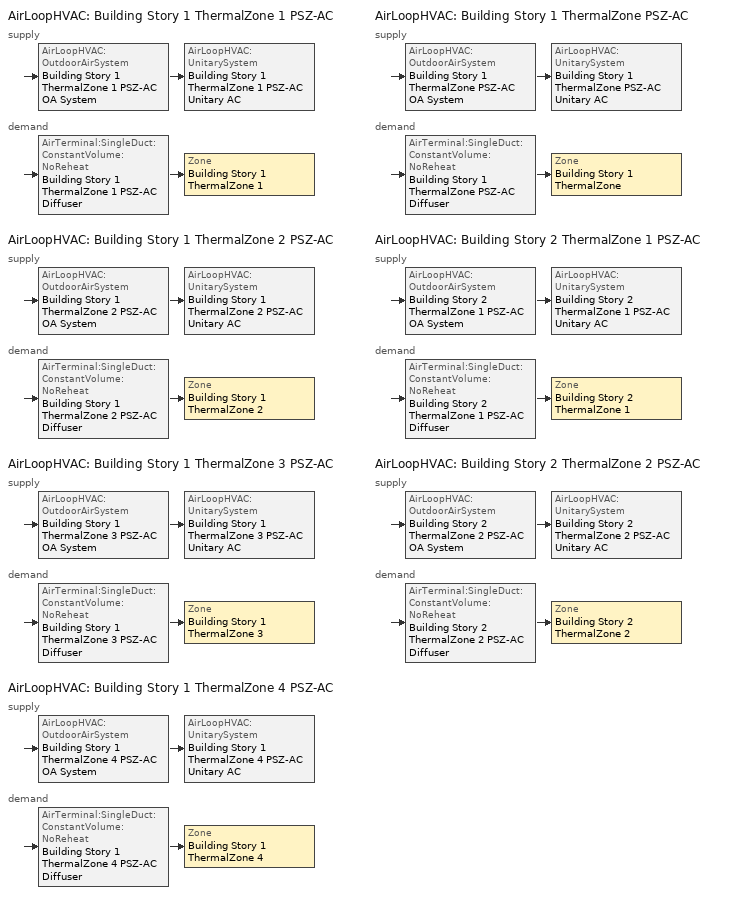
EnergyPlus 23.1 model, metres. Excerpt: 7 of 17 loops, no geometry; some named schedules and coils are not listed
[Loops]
AirLoopHVAC 'Building Story 1 ThermalZone 1 PSZ-AC'
 supply: AirLoopHVAC:OutdoorAirSystem 'Building Story 1 ThermalZone 1 PSZ-AC OA System' > AirLoopHVAC:UnitarySystem 'Building Story 1 ThermalZone 1 PSZ-AC Unitary AC'
 demand: AirTerminal:SingleDuct:ConstantVolume:NoReheat 'Building Story 1 ThermalZone 1 PSZ-AC Diffuser' > Zone 'Building Story 1 ThermalZone 1'
AirLoopHVAC 'Building Story 1 ThermalZone 2 PSZ-AC'
 supply: AirLoopHVAC:OutdoorAirSystem 'Building Story 1 ThermalZone 2 PSZ-AC OA System' > AirLoopHVAC:UnitarySystem 'Building Story 1 ThermalZone 2 PSZ-AC Unitary AC'
 demand: AirTerminal:SingleDuct:ConstantVolume:NoReheat 'Building Story 1 ThermalZone 2 PSZ-AC Diffuser' > Zone 'Building Story 1 ThermalZone 2'
AirLoopHVAC 'Building Story 1 ThermalZone 3 PSZ-AC'
 supply: AirLoopHVAC:OutdoorAirSystem 'Building Story 1 ThermalZone 3 PSZ-AC OA System' > AirLoopHVAC:UnitarySystem 'Building Story 1 ThermalZone 3 PSZ-AC Unitary AC'
 demand: AirTerminal:SingleDuct:ConstantVolume:NoReheat 'Building Story 1 ThermalZone 3 PSZ-AC Diffuser' > Zone 'Building Story 1 ThermalZone 3'
AirLoopHVAC 'Building Story 1 ThermalZone 4 PSZ-AC'
 supply: AirLoopHVAC:OutdoorAirSystem 'Building Story 1 ThermalZone 4 PSZ-AC OA System' > AirLoopHVAC:UnitarySystem 'Building Story 1 ThermalZone 4 PSZ-AC Unitary AC'
 demand: AirTerminal:SingleDuct:ConstantVolume:NoReheat 'Building Story 1 ThermalZone 4 PSZ-AC Diffuser' > Zone 'Building Story 1 ThermalZone 4'
AirLoopHVAC 'Building Story 1 ThermalZone PSZ-AC'
 supply: AirLoopHVAC:OutdoorAirSystem 'Building Story 1 ThermalZone PSZ-AC OA System' > AirLoopHVAC:UnitarySystem 'Building Story 1 ThermalZone PSZ-AC Unitary AC'
 demand: AirTerminal:SingleDuct:ConstantVolume:NoReheat 'Building Story 1 ThermalZone PSZ-AC Diffuser' > Zone 'Building Story 1 ThermalZone'
AirLoopHVAC 'Building Story 2 ThermalZone 1 PSZ-AC'
 supply: AirLoopHVAC:OutdoorAirSystem 'Building Story 2 ThermalZone 1 PSZ-AC OA System' > AirLoopHVAC:UnitarySystem 'Building Story 2 ThermalZone 1 PSZ-AC Unitary AC'
 demand: AirTerminal:SingleDuct:ConstantVolume:NoReheat 'Building Story 2 ThermalZone 1 PSZ-AC Diffuser' > Zone 'Building Story 2 ThermalZone 1'
AirLoopHVAC 'Building Story 2 ThermalZone 2 PSZ-AC'
 supply: AirLoopHVAC:OutdoorAirSystem 'Building Story 2 ThermalZone 2 PSZ-AC OA System' > AirLoopHVAC:UnitarySystem 'Building Story 2 ThermalZone 2 PSZ-AC Unitary AC'
 demand: AirTerminal:SingleDuct:ConstantVolume:NoReheat 'Building Story 2 ThermalZone 2 PSZ-AC Diffuser' > Zone 'Building Story 2 ThermalZone 2'
[ZoneControl:Thermostat] Temperature Difference Between Cutout And Setpoint {deltaC}=0
Name | Zone or ZoneList | Control Type Schedule | Control 1
Building Story 1 ThermalZone Thermostat | Building Story 1 ThermalZone | Building Story 1 ThermalZone Thermostat Schedule | Story Ground Blended Space Type Thermostat
Building Story 1 ThermalZone 1 Thermostat | Building Story 1 ThermalZone 1 | Building Story 1 ThermalZone 1 Thermostat Schedule | Story Ground Blended Space Type Thermostat 1
Building Story 1 ThermalZone 2 Thermostat | Building Story 1 ThermalZone 2 | Building Story 1 ThermalZone 2 Thermostat Schedule | Story Ground Blended Space Type Thermostat 2
Building Story 1 ThermalZone 3 Thermostat | Building Story 1 ThermalZone 3 | Building Story 1 ThermalZone 3 Thermostat Schedule | Story Ground Blended Space Type Thermostat 3
Building Story 1 ThermalZone 4 Thermostat | Building Story 1 ThermalZone 4 | Building Story 1 ThermalZone 4 Thermostat Schedule | Story Ground Blended Space Type Thermostat 4
Building Story 2 ThermalZone 1 Thermostat | Building Story 2 ThermalZone 1 | Building Story 2 ThermalZone 1 Thermostat Schedule | Story Mid Blended Space Type Thermostat 1
Building Story 2 ThermalZone 2 Thermostat | Building Story 2 ThermalZone 2 | Building Story 2 ThermalZone 2 Thermostat Schedule | Story Mid Blended Space Type Thermostat 2
[ThermostatSetpoint:DualSetpoint] Heating Setpoint Temperature Schedule=OfficeSmall HTGSETP_SCH_NO_OPTIMUM; Cooling Setpoint Temperature Schedule=OfficeSmall CLGSETP_SCH_NO_OPTIMUM
Story Ground Blended Space Type Thermostat; Story Ground Blended Space Type Thermostat 1; Story Ground Blended Space Type Thermostat 2; Story Ground Blended Space Type Thermostat 3; Story Ground Blended Space Type Thermostat 4; Story Mid Blended Space Type Thermostat 1; Story Mid Blended Space Type Thermostat 2
[AirTerminal:SingleDuct:ConstantVolume:NoReheat] Availability Schedule=Always On Discrete; Maximum Air Flow Rate {m3/s}=AutoSize
Building Story 1 ThermalZone PSZ-AC Diffuser; Building Story 1 ThermalZone 1 PSZ-AC Diffuser; Building Story 1 ThermalZone 2 PSZ-AC Diffuser; Building Story 1 ThermalZone 3 PSZ-AC Diffuser; Building Story 1 ThermalZone 4 PSZ-AC Diffuser; Building Story 2 ThermalZone 1 PSZ-AC Diffuser; Building Story 2 ThermalZone 2 PSZ-AC Diffuser
[Zone equipment]
Building Story 1 ThermalZone: Building Story 1 ThermalZone PSZ-AC Diffuser
Building Story 1 ThermalZone 1: Building Story 1 ThermalZone 1 PSZ-AC Diffuser
Building Story 1 ThermalZone 2: Building Story 1 ThermalZone 2 PSZ-AC Diffuser
Building Story 1 ThermalZone 3: Building Story 1 ThermalZone 3 PSZ-AC Diffuser
Building Story 1 ThermalZone 4: Building Story 1 ThermalZone 4 PSZ-AC Diffuser
Building Story 2 ThermalZone 1: Building Story 2 ThermalZone 1 PSZ-AC Diffuser
Building Story 2 ThermalZone 2: Building Story 2 ThermalZone 2 PSZ-AC Diffuser
[Sizing:Zone] Zone Cooling Design Supply Air Temperature Input Method=SupplyAirTemperature; Zone Cooling Design Supply Air Temperature {C}=12.7778; Zone Cooling Design Supply Air Temperature Difference {deltaC}=11.11; Zone Heating Design Supply Air Temperature Input Method=SupplyAirTemperature; Zone Heating Design Supply Air Temperature {C}=50; Zone Heating Design Supply Air Temperature Difference {deltaC}=11.11; Zone Cooling Design Supply Air Humidity Ratio {kgWater/kgDryAir}=0.0085; Zone Heating Design Supply Air Humidity Ratio {kgWater/kgDryAir}=0.008; Cooling Design Air Flow Method=DesignDay; Cooling Design Air Flow Rate {m3/s}=0; Cooling Minimum Air Flow per Zone Floor Area {m3/s-m2}=0.000762; Cooling Minimum Air Flow {m3/s}=0; Cooling Minimum Air Flow Fraction=0; Heating Design Air Flow Method=DesignDay; Heating Design Air Flow Rate {m3/s}=0; Heating Maximum Air Flow per Zone Floor Area {m3/s-m2}=0.002032; Heating Maximum Air Flow {m3/s}=0.141576; Heating Maximum Air Flow Fraction=0.3; Account for Dedicated Outdoor Air System=No; Zone Load Sizing Method=Sensible Load Only No Latent Load; Zone Latent Cooling Design Supply Air Humidity Ratio Input Method=HumidityRatioDifference; Zone Cooling Design Supply Air Humidity Ratio Difference {kgWater/kgDryAir}=0.005; Zone Latent Heating Design Supply Air Humidity Ratio Input Method=HumidityRatioDifference; Zone Humidification Design Supply Air Humidity Ratio Difference {kgWater/kgDryAir}=0.005
Name | Design Specification Outdoor Air Object
Building Story 1 ThermalZone | Building Story 1 ThermalZone DSOA Space List
Building Story 1 ThermalZone 1 | Building Story 1 ThermalZone 1 DSOA Space List
Building Story 1 ThermalZone 2 | Building Story 1 ThermalZone 2 DSOA Space List
Building Story 1 ThermalZone 3 | Building Story 1 ThermalZone 3 DSOA Space List
Building Story 1 ThermalZone 4 | Building Story 1 ThermalZone 4 DSOA Space List
Building Story 2 ThermalZone 1 | Building Story 2 ThermalZone 1 DSOA Space List
Building Story 2 ThermalZone 2 | Building Story 2 ThermalZone 2 DSOA Space List
[Controller:MechanicalVentilation] Demand Controlled Ventilation=No; System Outdoor Air Method=ZoneSum
Name | Availability Schedule | Zone or ZoneList 1 | Design Specification Outdoor Air Object Name 1
Controller Mechanical Ventilation 1 | Building Story 1 ThermalZone PSZ-AC Occ Sch | Building Story 1 ThermalZone | Blended OA
Controller Mechanical Ventilation 4 | Building Story 1 ThermalZone 1 PSZ-AC Occ Sch | Building Story 1 ThermalZone 1 | Blended OA
Controller Mechanical Ventilation 5 | Building Story 1 ThermalZone 2 PSZ-AC Occ Sch | Building Story 1 ThermalZone 2 | Blended OA
Controller Mechanical Ventilation 2 | Building Story 1 ThermalZone 3 PSZ-AC Occ Sch | Building Story 1 ThermalZone 3 | Blended OA
Controller Mechanical Ventilation 3 | Building Story 1 ThermalZone 4 PSZ-AC Occ Sch | Building Story 1 ThermalZone 4 | Blended OA
Controller Mechanical Ventilation 10 | Building Story 2 ThermalZone 1 PSZ-AC Occ Sch | Building Story 2 ThermalZone 1 | Blended OA 1
Controller Mechanical Ventilation 6 | Building Story 2 ThermalZone 2 PSZ-AC Occ Sch | Building Story 2 ThermalZone 2 | Blended OA 1
[DesignSpecification:OutdoorAir] Outdoor Air Method=Sum; Outdoor Air Flow per Person {m3/s-person}=0; Outdoor Air Flow per Zone Floor Area {m3/s-m2}=0.0004318; Outdoor Air Flow per Zone {m3/s}=0; Outdoor Air Flow Air Changes per Hour {1/hr}=0
Blended OA; Blended OA 1
[DesignSpecification:OutdoorAir:SpaceList]
Name | Space 1 | Space 1 Design Specification Outdoor Air Object
Building Story 1 ThermalZone DSOA Space List | Building Story 1 Space | Blended OA
Building Story 1 ThermalZone 1 DSOA Space List | Building Story 1 Space 1 | Blended OA
Building Story 1 ThermalZone 2 DSOA Space List | Building Story 1 Space 2 | Blended OA
Building Story 1 ThermalZone 3 DSOA Space List | Building Story 1 Space 3 | Blended OA
Building Story 1 ThermalZone 4 DSOA Space List | Building Story 1 Space 4 | Blended OA
Building Story 2 ThermalZone 1 DSOA Space List | Building Story 2 Space 1 | Blended OA 1
Building Story 2 ThermalZone 2 DSOA Space List | Building Story 2 Space 2 | Blended OA 1
[AirLoopHVAC] Design Supply Air Flow Rate {m3/s}=AutoSize; Design Return Air Flow Fraction of Supply Air Flow=1
Building Story 1 ThermalZone 1 PSZ-AC; Building Story 1 ThermalZone 2 PSZ-AC; Building Story 1 ThermalZone 3 PSZ-AC; Building Story 1 ThermalZone 4 PSZ-AC; Building Story 1 ThermalZone PSZ-AC; Building Story 2 ThermalZone 1 PSZ-AC; Building Story 2 ThermalZone 2 PSZ-AC
[Sizing:System] Type of Load to Size On=Sensible; Design Outdoor Air Flow Rate {m3/s}=Autosize; Central Heating Maximum System Air Flow Ratio=1; Preheat Design Temperature {C}=7.22222; Preheat Design Humidity Ratio {kgWater/kgDryAir}=0.008; Precool Design Temperature {C}=12.7778; Precool Design Humidity Ratio {kgWater/kgDryAir}=0.008; Central Cooling Design Supply Air Temperature {C}=12.7778; Central Heating Design Supply Air Temperature {C}=50; Type of Zone Sum to Use=Coincident; 100% Outdoor Air in Cooling=No; 100% Outdoor Air in Heating=No; Central Cooling Design Supply Air Humidity Ratio {kgWater/kgDryAir}=0.0085; Central Heating Design Supply Air Humidity Ratio {kgWater/kgDryAir}=0.008; Cooling Supply Air Flow Rate Method=DesignDay; Cooling Supply Air Flow Rate {m3/s}=0; Cooling Supply Air Flow Rate Per Floor Area {m3/s-m2}=0.00996765; Cooling Fraction of Autosized Cooling Supply Air Flow Rate=1; Cooling Supply Air Flow Rate Per Unit Cooling Capacity {m3/s-W}=3.94755e-05; Heating Supply Air Flow Rate Method=DesignDay; Heating Supply Air Flow Rate {m3/s}=0; Heating Supply Air Flow Rate Per Floor Area {m3/s-m2}=0.00996765; Heating Fraction of Autosized Heating Supply Air Flow Rate=1; Heating Fraction of Autosized Cooling Supply Air Flow Rate=1; Heating Supply Air Flow Rate Per Unit Heating Capacity {m3/s-W}=3.15882e-05; System Outdoor Air Method=ZoneSum; Zone Maximum Outdoor Air Fraction=1; Cooling Design Capacity Method=CoolingDesignCapacity; Cooling Design Capacity {W}=Autosize; Cooling Design Capacity Per Floor Area {W/m2}=234.7; Fraction of Autosized Cooling Design Capacity=1; Heating Design Capacity Method=HeatingDesignCapacity; Heating Design Capacity {W}=Autosize; Heating Design Capacity Per Floor Area {W/m2}=157; Fraction of Autosized Heating Design Capacity=1; Central Cooling Capacity Control Method=OnOff; Occupant Diversity=Autosize
Building Story 1 ThermalZone 1 PSZ-AC; Building Story 1 ThermalZone 2 PSZ-AC; Building Story 1 ThermalZone 3 PSZ-AC; Building Story 1 ThermalZone 4 PSZ-AC; Building Story 1 ThermalZone PSZ-AC; Building Story 2 ThermalZone 1 PSZ-AC; Building Story 2 ThermalZone 2 PSZ-AC
[AvailabilityManager:NightCycle] Applicability Schedule=Always On Discrete; Control Type=CycleOnAny; Thermostat Tolerance {deltaC}=1.9999; Cycling Run Time Control Type=Thermostat; Cycling Run Time {s}=1800
Name | Fan Schedule
Availability Manager Night Cycle 4 | Building Story 1 ThermalZone 1 PSZ-AC Occ Sch
Availability Manager Night Cycle 5 | Building Story 1 ThermalZone 2 PSZ-AC Occ Sch
Availability Manager Night Cycle 2 | Building Story 1 ThermalZone 3 PSZ-AC Occ Sch
Availability Manager Night Cycle 3 | Building Story 1 ThermalZone 4 PSZ-AC Occ Sch
Availability Manager Night Cycle 1 | Building Story 1 ThermalZone PSZ-AC Occ Sch
Availability Manager Night Cycle 10 | Building Story 2 ThermalZone 1 PSZ-AC Occ Sch
Availability Manager Night Cycle 6 | Building Story 2 ThermalZone 2 PSZ-AC Occ Sch
Availability Manager Night Cycle 7 | Building Story 2 ThermalZone 3 PSZ-AC Occ Sch
Availability Manager Night Cycle 8 | Building Story 2 ThermalZone 4 PSZ-AC Occ Sch
Availability Manager Night Cycle 9 | Building Story 2 ThermalZone PSZ-AC Occ Sch
Availability Manager Night Cycle 15 | Building Story 3 ThermalZone 1 PSZ-AC Occ Sch
Availability Manager Night Cycle 11 | Building Story 3 ThermalZone 2 PSZ-AC Occ Sch
Availability Manager Night Cycle 12 | Building Story 3 ThermalZone 3 PSZ-AC Occ Sch
Availability Manager Night Cycle 13 | Building Story 3 ThermalZone 4 PSZ-AC Occ Sch
Availability Manager Night Cycle 14 | Building Story 3 ThermalZone PSZ-AC Occ Sch
[Controller:OutdoorAir] Minimum Outdoor Air Flow Rate {m3/s}=Autosize; Maximum Outdoor Air Flow Rate {m3/s}=Autosize; Economizer Control Type=NoEconomizer; Economizer Control Action Type=ModulateFlow; Economizer Maximum Limit Dry-Bulb Temperature {C}=28; Economizer Maximum Limit Enthalpy {J/kg}=64000; Lockout Type=LockoutWithHeating; Minimum Limit Type=FixedMinimum; High Humidity Control=No; Control High Indoor Humidity Based on Outdoor Humidity Ratio=Yes; Heat Recovery Bypass Control Type=BypassWhenWithinEconomizerLimits
Name | Minimum Outdoor Air Schedule | Maximum Fraction of Outdoor Air Schedule | Mechanical Ventilation Controller
Building Story 1 ThermalZone 1 PSZ-AC OA System Controller | Building Story 1 ThermalZone 1 PSZ-AC Occ Sch | BuildingStory1ThermalZone1PSZACmaxOASch | Controller Mechanical Ventilation 4
Building Story 1 ThermalZone 2 PSZ-AC OA System Controller | Building Story 1 ThermalZone 2 PSZ-AC Occ Sch | BuildingStory1ThermalZone2PSZACmaxOASch | Controller Mechanical Ventilation 5
Building Story 1 ThermalZone 3 PSZ-AC OA System Controller | Building Story 1 ThermalZone 3 PSZ-AC Occ Sch | BuildingStory1ThermalZone3PSZACmaxOASch | Controller Mechanical Ventilation 2
Building Story 1 ThermalZone 4 PSZ-AC OA System Controller | Building Story 1 ThermalZone 4 PSZ-AC Occ Sch | BuildingStory1ThermalZone4PSZACmaxOASch | Controller Mechanical Ventilation 3
Building Story 1 ThermalZone PSZ-AC OA System Controller | Building Story 1 ThermalZone PSZ-AC Occ Sch | BuildingStory1ThermalZonePSZACmaxOASch | Controller Mechanical Ventilation 1
Building Story 2 ThermalZone 1 PSZ-AC OA System Controller | Building Story 2 ThermalZone 1 PSZ-AC Occ Sch | BuildingStory2ThermalZone1PSZACmaxOASch | Controller Mechanical Ventilation 10
Building Story 2 ThermalZone 2 PSZ-AC OA System Controller | Building Story 2 ThermalZone 2 PSZ-AC Occ Sch | BuildingStory2ThermalZone2PSZACmaxOASch | Controller Mechanical Ventilation 6
[AvailabilityManager:Scheduled] Schedule=Always On Discrete
Building Story 1 ThermalZone 1 PSZ-AC OA System Availability Manager; Building Story 1 ThermalZone 2 PSZ-AC OA System Availability Manager; Building Story 1 ThermalZone 3 PSZ-AC OA System Availability Manager; Building Story 1 ThermalZone 4 PSZ-AC OA System Availability Manager; Building Story 1 ThermalZone PSZ-AC OA System Availability Manager
[SetpointManager:MixedAir] Control Variable=Temperature
Name | Setpoint Node or NodeList
Building Story 1 ThermalZone 1 PSZ-AC Mixed Air Node OS Default SPM | Building Story 1 ThermalZone 1 PSZ-AC Mixed Air Node
Building Story 1 ThermalZone 2 PSZ-AC Mixed Air Node OS Default SPM | Building Story 1 ThermalZone 2 PSZ-AC Mixed Air Node
Building Story 1 ThermalZone 3 PSZ-AC Mixed Air Node OS Default SPM | Building Story 1 ThermalZone 3 PSZ-AC Mixed Air Node
Building Story 1 ThermalZone 4 PSZ-AC Mixed Air Node OS Default SPM | Building Story 1 ThermalZone 4 PSZ-AC Mixed Air Node
Building Story 1 ThermalZone PSZ-AC Mixed Air Node OS Default SPM | Building Story 1 ThermalZone PSZ-AC Mixed Air Node
Building Story 2 ThermalZone 1 PSZ-AC Mixed Air Node OS Default SPM | Building Story 2 ThermalZone 1 PSZ-AC Mixed Air Node
Building Story 2 ThermalZone 2 PSZ-AC Mixed Air Node OS Default SPM | Building Story 2 ThermalZone 2 PSZ-AC Mixed Air Node
[AirLoopHVAC:UnitarySystem] Control Type=Load; Dehumidification Control Type=None; Availability Schedule=Always On Discrete; Fan Placement=DrawThrough; DX Heating Coil Sizing Ratio=1; Use DOAS DX Cooling Coil=No; Minimum Supply Air Temperature {C}=2; Latent Load Control=SensibleOnlyLoadControl; Cooling Supply Air Flow Rate {m3/s}=Autosize; Heating Supply Air Flow Rate {m3/s}=Autosize; No Load Supply Air Flow Rate {m3/s}=Autosize; Maximum Supply Air Temperature {C}=80; Maximum Outdoor Dry-Bulb Temperature for Supplemental Heater Operation {C}=21; Maximum Cycling Rate {cycles/hr}=2.5; Heat Pump Time Constant {s}=60; Fraction of On-Cycle Power Use=0.01; Heat Pump Fan Delay Time {s}=60; Ancillary On-Cycle Electric Power {W}=0; Ancillary Off-Cycle Electric Power {W}=0
Name | Controlling Zone or Thermostat Location | Supply Fan | Supply Air Fan Operating Mode Schedule | Heating Coil | Cooling Coil | Supplemental Heating Coil
Building Story 1 ThermalZone 1 PSZ-AC Unitary AC | Building Story 1 ThermalZone 1 | Building Story 1 ThermalZone 1 PSZ-AC Fan | Building Story 1 ThermalZone 1 PSZ-AC Occ Sch | Building Story 1 ThermalZone 1 PSZ-AC Water Htg Coil | Building Story 1 ThermalZone 1 PSZ-AC 1spd DX AC Clg Coil 26kBtu/hr 14.0SEER | Building Story 1 ThermalZone 1 PSZ-AC Electric Backup Htg Coil
Building Story 1 ThermalZone 2 PSZ-AC Unitary AC | Building Story 1 ThermalZone 2 | Building Story 1 ThermalZone 2 PSZ-AC Fan | Building Story 1 ThermalZone 2 PSZ-AC Occ Sch | Building Story 1 ThermalZone 2 PSZ-AC Water Htg Coil | Building Story 1 ThermalZone 2 PSZ-AC 1spd DX AC Clg Coil 19kBtu/hr 14.0SEER | Building Story 1 ThermalZone 2 PSZ-AC Electric Backup Htg Coil
Building Story 1 ThermalZone 3 PSZ-AC Unitary AC | Building Story 1 ThermalZone 3 | Building Story 1 ThermalZone 3 PSZ-AC Fan | Building Story 1 ThermalZone 3 PSZ-AC Occ Sch | Building Story 1 ThermalZone 3 PSZ-AC Water Htg Coil | Building Story 1 ThermalZone 3 PSZ-AC 1spd DX AC Clg Coil 17kBtu/hr 14.0SEER | Building Story 1 ThermalZone 3 PSZ-AC Electric Backup Htg Coil
Building Story 1 ThermalZone 4 PSZ-AC Unitary AC | Building Story 1 ThermalZone 4 | Building Story 1 ThermalZone 4 PSZ-AC Fan | Building Story 1 ThermalZone 4 PSZ-AC Occ Sch | Building Story 1 ThermalZone 4 PSZ-AC Water Htg Coil | Building Story 1 ThermalZone 4 PSZ-AC 1spd DX AC Clg Coil 16kBtu/hr 14.0SEER | Building Story 1 ThermalZone 4 PSZ-AC Electric Backup Htg Coil
Building Story 1 ThermalZone PSZ-AC Unitary AC | Building Story 1 ThermalZone | Building Story 1 ThermalZone PSZ-AC Fan | Building Story 1 ThermalZone PSZ-AC Occ Sch | Building Story 1 ThermalZone PSZ-AC Water Htg Coil | Building Story 1 ThermalZone PSZ-AC 1spd DX AC Clg Coil 18kBtu/hr 14.0SEER | Building Story 1 ThermalZone PSZ-AC Electric Backup Htg Coil
Building Story 2 ThermalZone 1 PSZ-AC Unitary AC | Building Story 2 ThermalZone 1 | Building Story 2 ThermalZone 1 PSZ-AC Fan | Building Story 2 ThermalZone 1 PSZ-AC Occ Sch | Building Story 2 ThermalZone 1 PSZ-AC Water Htg Coil | Building Story 2 ThermalZone 1 PSZ-AC 1spd DX AC Clg Coil 33kBtu/hr 14.0SEER | Building Story 2 ThermalZone 1 PSZ-AC Electric Backup Htg Coil
Building Story 2 ThermalZone 2 PSZ-AC Unitary AC | Building Story 2 ThermalZone 2 | Building Story 2 ThermalZone 2 PSZ-AC Fan | Building Story 2 ThermalZone 2 PSZ-AC Occ Sch | Building Story 2 ThermalZone 2 PSZ-AC Water Htg Coil | Building Story 2 ThermalZone 2 PSZ-AC 1spd DX AC Clg Coil 20kBtu/hr 14.0SEER | Building Story 2 ThermalZone 2 PSZ-AC Electric Backup Htg Coil
[Fan:OnOff] Availability Schedule=Always On Discrete; Fan Total Efficiency=0.55575; Pressure Rise {Pa}=622.722; Maximum Flow Rate {m3/s}=Autosize; Motor Efficiency=0.855; Motor In Airstream Fraction=1
Name | Fan Power Ratio Function of Speed Ratio Curve | Fan Efficiency Ratio Function of Speed Ratio Curve
Building Story 1 ThermalZone 1 PSZ-AC Fan | Fan On Off Power Curve 3 | Fan On Off Efficiency Curve 3
Building Story 1 ThermalZone 2 PSZ-AC Fan | Fan On Off Power Curve 4 | Fan On Off Efficiency Curve 4
Building Story 1 ThermalZone 3 PSZ-AC Fan | Fan On Off Power Curve 1 | Fan On Off Efficiency Curve 1
Building Story 1 ThermalZone 4 PSZ-AC Fan | Fan On Off Power Curve 2 | Fan On Off Efficiency Curve 2
Building Story 1 ThermalZone PSZ-AC Fan | Fan On Off Power Curve | Fan On Off Efficiency Curve
Building Story 2 ThermalZone 1 PSZ-AC Fan | Fan On Off Power Curve 9 | Fan On Off Efficiency Curve 9
Building Story 2 ThermalZone 2 PSZ-AC Fan | Fan On Off Power Curve 5 | Fan On Off Efficiency Curve 5
[Coil:Cooling:DX:SingleSpeed] Availability Schedule=Always On Discrete; Gross Rated Total Cooling Capacity {W}=Autosize; Gross Rated Sensible Heat Ratio=Autosize; Gross Rated Cooling COP {W/W}=4.11713; Rated Air Flow Rate {m3/s}=Autosize; 2017 Rated Evaporator Fan Power Per Volume Flow Rate {W/(m3/s)}=773.3; 2023 Rated Evaporator Fan Power Per Volume Flow Rate {W/(m3/s)}=934.4; Total Cooling Capacity Function of Temperature Curve=PSZ-AC_Unitary_PackagecoolCapFT; Total Cooling Capacity Function of Flow Fraction Curve=PSZ-AC_Unitary_PackagecoolFFF; Energy Input Ratio Function of Temperature Curve=PSZ-AC DX Unitary Package EIRFT; Energy Input Ratio Function of Flow Fraction Curve=PSZ-AC_Unitary_PackagecoolEIRFFF; Part Load Fraction Correlation Curve=PSZ-AC_Unitary_PackagecoolPLR; Minimum Outdoor Dry-Bulb Temperature for Compressor Operation {C}=-25; Nominal Time for Condensate Removal to Begin {s}=0; Ratio of Initial Moisture Evaporation Rate and Steady State Latent Capacity=0; Maximum Cycling Rate {cycles/hr}=0; Latent Capacity Time Constant {s}=0; Condenser Type=AirCooled; Evaporative Condenser Effectiveness=0.9; Evaporative Condenser Air Flow Rate {m3/s}=Autosize; Evaporative Condenser Pump Rated Power Consumption {W}=Autosize; Crankcase Heater Capacity {W}=0; Maximum Outdoor Dry-Bulb Temperature for Crankcase Heater Operation {C}=10; Basin Heater Capacity {W/K}=0; Basin Heater Setpoint Temperature {C}=2
Building Story 1 ThermalZone 1 PSZ-AC 1spd DX AC Clg Coil 26kBtu/hr 14.0SEER; Building Story 1 ThermalZone 2 PSZ-AC 1spd DX AC Clg Coil 19kBtu/hr 14.0SEER; Building Story 1 ThermalZone 3 PSZ-AC 1spd DX AC Clg Coil 17kBtu/hr 14.0SEER; Building Story 1 ThermalZone 4 PSZ-AC 1spd DX AC Clg Coil 16kBtu/hr 14.0SEER; Building Story 1 ThermalZone PSZ-AC 1spd DX AC Clg Coil 18kBtu/hr 14.0SEER; Building Story 2 ThermalZone 1 PSZ-AC 1spd DX AC Clg Coil 33kBtu/hr 14.0SEER; Building Story 2 ThermalZone 2 PSZ-AC 1spd DX AC Clg Coil 20kBtu/hr 14.0SEER
[Coil:Heating:Electric] Availability Schedule=Always On Discrete; Efficiency=1; Nominal Capacity {W}=Autosize
Building Story 1 ThermalZone 1 PSZ-AC Electric Backup Htg Coil; Building Story 1 ThermalZone 2 PSZ-AC Electric Backup Htg Coil; Building Story 1 ThermalZone 3 PSZ-AC Electric Backup Htg Coil; Building Story 1 ThermalZone 4 PSZ-AC Electric Backup Htg Coil; Building Story 1 ThermalZone PSZ-AC Electric Backup Htg Coil; Building Story 2 ThermalZone 1 PSZ-AC Electric Backup Htg Coil; Building Story 2 ThermalZone 2 PSZ-AC Electric Backup Htg Coil
[SetpointManager:SingleZone:Reheat] Control Variable=Temperature; Minimum Supply Air Temperature {C}=12.7778; Maximum Supply Air Temperature {C}=50
Name | Control Zone | Setpoint Node or NodeList
Building Story 1 ThermalZone 1 Setpoint Manager SZ Reheat | Building Story 1 ThermalZone 1 | Building Story 1 ThermalZone 1 PSZ-AC Supply Outlet Node
Building Story 1 ThermalZone 2 Setpoint Manager SZ Reheat | Building Story 1 ThermalZone 2 | Building Story 1 ThermalZone 2 PSZ-AC Supply Outlet Node
Building Story 1 ThermalZone 3 Setpoint Manager SZ Reheat | Building Story 1 ThermalZone 3 | Building Story 1 ThermalZone 3 PSZ-AC Supply Outlet Node
Building Story 1 ThermalZone 4 Setpoint Manager SZ Reheat | Building Story 1 ThermalZone 4 | Building Story 1 ThermalZone 4 PSZ-AC Supply Outlet Node
Building Story 1 ThermalZone Setpoint Manager SZ Reheat | Building Story 1 ThermalZone | Building Story 1 ThermalZone PSZ-AC Supply Outlet Node
Building Story 2 ThermalZone 1 Setpoint Manager SZ Reheat | Building Story 2 ThermalZone 1 | Building Story 2 ThermalZone 1 PSZ-AC Supply Outlet Node
Building Story 2 ThermalZone 2 Setpoint Manager SZ Reheat | Building Story 2 ThermalZone 2 | Building Story 2 ThermalZone 2 PSZ-AC Supply Outlet Node
[Schedule:Compact]
Building Story 1 ThermalZone Thermostat Schedule; Building Story 1 ThermalZone 1 Thermostat Schedule; Building Story 1 ThermalZone 2 Thermostat Schedule; Building Story 1 ThermalZone 3 Thermostat Schedule; Building Story 1 ThermalZone 4 Thermostat Schedule; Building Story 2 ThermalZone 1 Thermostat Schedule; Building Story 2 ThermalZone 2 Thermostat Schedule: Through: 12/31, For: AllDays, Until: 24:00, 4
[Schedule:Day:Interval]
OfficeSmall HTGSETP_SCH_NO_OPTIMUM Default; OfficeSmall HTGSETP_SCH_NO_OPTIMUM Summer Design Day: No, 24:00, 15.56
OfficeSmall HTGSETP_SCH_NO_OPTIMUM Wkdy Day: No, 06:00, 15.56, 19:00, 21.11, 24:00, 15.56
OfficeSmall HTGSETP_SCH_NO_OPTIMUM Winter Design Day: No, 24:00, 21.11
OfficeSmall CLGSETP_SCH_NO_OPTIMUM Default; OfficeSmall CLGSETP_SCH_NO_OPTIMUM Winter Design Day: No, 24:00, 29.44
OfficeSmall CLGSETP_SCH_NO_OPTIMUM Wkdy Day: No, 06:00, 29.44, 18:00, 23.89, 24:00, 29.44
OfficeSmall CLGSETP_SCH_NO_OPTIMUM Summer Design Day: No, 24:00, 23.89
Building Story 1 ThermalZone PSZ-AC Occ Sch Sunday; Building Story 1 ThermalZone 1 PSZ-AC Occ Sch Sunday; Building Story 1 ThermalZone 2 PSZ-AC Occ Sch Sunday; Building Story 1 ThermalZone 3 PSZ-AC Occ Sch Sunday; Building Story 1 ThermalZone 4 PSZ-AC Occ Sch Sunday; Building Story 2 ThermalZone 1 PSZ-AC Occ Sch Sunday; Building Story 2 ThermalZone 2 PSZ-AC Occ Sch Sunday: No, 24:00, 0
Building Story 1 ThermalZone PSZ-AC Occ Sch Default; Building Story 1 ThermalZone 1 PSZ-AC Occ Sch Default; Building Story 1 ThermalZone 2 PSZ-AC Occ Sch Default; Building Story 1 ThermalZone 3 PSZ-AC Occ Sch Default; Building Story 1 ThermalZone 4 PSZ-AC Occ Sch Default; Building Story 2 ThermalZone 1 PSZ-AC Occ Sch Default; Building Story 2 ThermalZone 2 PSZ-AC Occ Sch Default: No, 07:00, 0, 18:00, 1, 24:00, 0
Building Story 1 ThermalZone PSZ-AC Occ Sch Summer Design Day; Building Story 1 ThermalZone PSZ-AC Occ Sch Winter Design Day; Building Story 1 ThermalZone 1 PSZ-AC Occ Sch Summer Design Day; Building Story 1 ThermalZone 1 PSZ-AC Occ Sch Winter Design Day; Building Story 1 ThermalZone 2 PSZ-AC Occ Sch Summer Design Day; Building Story 1 ThermalZone 2 PSZ-AC Occ Sch Winter Design Day; Building Story 1 ThermalZone 3 PSZ-AC Occ Sch Summer Design Day; Building Story 1 ThermalZone 3 PSZ-AC Occ Sch Winter Design Day; Building Story 1 ThermalZone 4 PSZ-AC Occ Sch Summer Design Day; Building Story 1 ThermalZone 4 PSZ-AC Occ Sch Winter Design Day; Building Story 2 ThermalZone 1 PSZ-AC Occ Sch Summer Design Day; Building Story 2 ThermalZone 1 PSZ-AC Occ Sch Winter Design Day; Building Story 2 ThermalZone 2 PSZ-AC Occ Sch Summer Design Day; Building Story 2 ThermalZone 2 PSZ-AC Occ Sch Winter Design Day: No, 24:00, 1
BuildingStory1ThermalZone1PSZACmaxOASchDefault; BuildingStory1ThermalZone2PSZACmaxOASchDefault; BuildingStory1ThermalZone3PSZACmaxOASchDefault; BuildingStory1ThermalZone4PSZACmaxOASchDefault; BuildingStory1ThermalZonePSZACmaxOASchDefault; BuildingStory2ThermalZone1PSZACmaxOASchDefault; BuildingStory2ThermalZone2PSZACmaxOASchDefault: No, 24:00, 0.7
[Schedule:Week:Daily]
OfficeSmall HTGSETP_SCH_NO_OPTIMUM Week Rule - Jan1-Jan1: OfficeSmall HTGSETP_SCH_NO_OPTIMUM Default, OfficeSmall HTGSETP_SCH_NO_OPTIMUM Default, OfficeSmall HTGSETP_SCH_NO_OPTIMUM Default, OfficeSmall HTGSETP_SCH_NO_OPTIMUM Default, OfficeSmall HTGSETP_SCH_NO_OPTIMUM Default, OfficeSmall HTGSETP_SCH_NO_OPTIMUM Default, OfficeSmall HTGSETP_SCH_NO_OPTIMUM Default, OfficeSmall HTGSETP_SCH_NO_OPTIMUM Default, OfficeSmall HTGSETP_SCH_NO_OPTIMUM Summer Design Day, OfficeSmall HTGSETP_SCH_NO_OPTIMUM Winter Design Day, OfficeSmall HTGSETP_SCH_NO_OPTIMUM Default, OfficeSmall HTGSETP_SCH_NO_OPTIMUM Default
OfficeSmall HTGSETP_SCH_NO_OPTIMUM Week Rule - Jan2-Dec31: OfficeSmall HTGSETP_SCH_NO_OPTIMUM Default, OfficeSmall HTGSETP_SCH_NO_OPTIMUM Wkdy Day, OfficeSmall HTGSETP_SCH_NO_OPTIMUM Wkdy Day, OfficeSmall HTGSETP_SCH_NO_OPTIMUM Wkdy Day, OfficeSmall HTGSETP_SCH_NO_OPTIMUM Wkdy Day, OfficeSmall HTGSETP_SCH_NO_OPTIMUM Wkdy Day, OfficeSmall HTGSETP_SCH_NO_OPTIMUM Default, OfficeSmall HTGSETP_SCH_NO_OPTIMUM Default, OfficeSmall HTGSETP_SCH_NO_OPTIMUM Summer Design Day, OfficeSmall HTGSETP_SCH_NO_OPTIMUM Winter Design Day, OfficeSmall HTGSETP_SCH_NO_OPTIMUM Default, OfficeSmall HTGSETP_SCH_NO_OPTIMUM Default
OfficeSmall CLGSETP_SCH_NO_OPTIMUM Week Rule - Jan1-Jan1: OfficeSmall CLGSETP_SCH_NO_OPTIMUM Default, OfficeSmall CLGSETP_SCH_NO_OPTIMUM Default, OfficeSmall CLGSETP_SCH_NO_OPTIMUM Default, OfficeSmall CLGSETP_SCH_NO_OPTIMUM Default, OfficeSmall CLGSETP_SCH_NO_OPTIMUM Default, OfficeSmall CLGSETP_SCH_NO_OPTIMUM Default, OfficeSmall CLGSETP_SCH_NO_OPTIMUM Default, OfficeSmall CLGSETP_SCH_NO_OPTIMUM Default, OfficeSmall CLGSETP_SCH_NO_OPTIMUM Summer Design Day, OfficeSmall CLGSETP_SCH_NO_OPTIMUM Winter Design Day, OfficeSmall CLGSETP_SCH_NO_OPTIMUM Default, OfficeSmall CLGSETP_SCH_NO_OPTIMUM Default
OfficeSmall CLGSETP_SCH_NO_OPTIMUM Week Rule - Jan2-Dec31: OfficeSmall CLGSETP_SCH_NO_OPTIMUM Default, OfficeSmall CLGSETP_SCH_NO_OPTIMUM Wkdy Day, OfficeSmall CLGSETP_SCH_NO_OPTIMUM Wkdy Day, OfficeSmall CLGSETP_SCH_NO_OPTIMUM Wkdy Day, OfficeSmall CLGSETP_SCH_NO_OPTIMUM Wkdy Day, OfficeSmall CLGSETP_SCH_NO_OPTIMUM Wkdy Day, OfficeSmall CLGSETP_SCH_NO_OPTIMUM Default, OfficeSmall CLGSETP_SCH_NO_OPTIMUM Default, OfficeSmall CLGSETP_SCH_NO_OPTIMUM Summer Design Day, OfficeSmall CLGSETP_SCH_NO_OPTIMUM Winter Design Day, OfficeSmall CLGSETP_SCH_NO_OPTIMUM Default, OfficeSmall CLGSETP_SCH_NO_OPTIMUM Default
Building Story 1 ThermalZone PSZ-AC Occ Sch Week Rule - Jan1-Jan1: Building Story 1 ThermalZone PSZ-AC Occ Sch Sunday, Building Story 1 ThermalZone PSZ-AC Occ Sch Sunday, Building Story 1 ThermalZone PSZ-AC Occ Sch Sunday, Building Story 1 ThermalZone PSZ-AC Occ Sch Sunday, Building Story 1 ThermalZone PSZ-AC Occ Sch Sunday, Building Story 1 ThermalZone PSZ-AC Occ Sch Sunday, Building Story 1 ThermalZone PSZ-AC Occ Sch Sunday, Building Story 1 ThermalZone PSZ-AC Occ Sch Default, Building Story 1 ThermalZone PSZ-AC Occ Sch Summer Design Day, Building Story 1 ThermalZone PSZ-AC Occ Sch Winter Design Day, Building Story 1 ThermalZone PSZ-AC Occ Sch Default, Building Story 1 ThermalZone PSZ-AC Occ Sch Default
Building Story 1 ThermalZone PSZ-AC Occ Sch Week Rule - Jan2-Dec31: Building Story 1 ThermalZone PSZ-AC Occ Sch Sunday, Building Story 1 ThermalZone PSZ-AC Occ Sch Default, Building Story 1 ThermalZone PSZ-AC Occ Sch Default, Building Story 1 ThermalZone PSZ-AC Occ Sch Default, Building Story 1 ThermalZone PSZ-AC Occ Sch Default, Building Story 1 ThermalZone PSZ-AC Occ Sch Default, Building Story 1 ThermalZone PSZ-AC Occ Sch Sunday, Building Story 1 ThermalZone PSZ-AC Occ Sch Default, Building Story 1 ThermalZone PSZ-AC Occ Sch Summer Design Day, Building Story 1 ThermalZone PSZ-AC Occ Sch Winter Design Day, Building Story 1 ThermalZone PSZ-AC Occ Sch Default, Building Story 1 ThermalZone PSZ-AC Occ Sch Default
Building Story 1 ThermalZone 1 PSZ-AC Occ Sch Week Rule - Jan1-Jan1: Building Story 1 ThermalZone 1 PSZ-AC Occ Sch Sunday, Building Story 1 ThermalZone 1 PSZ-AC Occ Sch Sunday, Building Story 1 ThermalZone 1 PSZ-AC Occ Sch Sunday, Building Story 1 ThermalZone 1 PSZ-AC Occ Sch Sunday, Building Story 1 ThermalZone 1 PSZ-AC Occ Sch Sunday, Building Story 1 ThermalZone 1 PSZ-AC Occ Sch Sunday, Building Story 1 ThermalZone 1 PSZ-AC Occ Sch Sunday, Building Story 1 ThermalZone 1 PSZ-AC Occ Sch Default, Building Story 1 ThermalZone 1 PSZ-AC Occ Sch Summer Design Day, Building Story 1 ThermalZone 1 PSZ-AC Occ Sch Winter Design Day, Building Story 1 ThermalZone 1 PSZ-AC Occ Sch Default, Building Story 1 ThermalZone 1 PSZ-AC Occ Sch Default
Building Story 1 ThermalZone 1 PSZ-AC Occ Sch Week Rule - Jan2-Dec31: Building Story 1 ThermalZone 1 PSZ-AC Occ Sch Sunday, Building Story 1 ThermalZone 1 PSZ-AC Occ Sch Default, Building Story 1 ThermalZone 1 PSZ-AC Occ Sch Default, Building Story 1 ThermalZone 1 PSZ-AC Occ Sch Default, Building Story 1 ThermalZone 1 PSZ-AC Occ Sch Default, Building Story 1 ThermalZone 1 PSZ-AC Occ Sch Default, Building Story 1 ThermalZone 1 PSZ-AC Occ Sch Sunday, Building Story 1 ThermalZone 1 PSZ-AC Occ Sch Default, Building Story 1 ThermalZone 1 PSZ-AC Occ Sch Summer Design Day, Building Story 1 ThermalZone 1 PSZ-AC Occ Sch Winter Design Day, Building Story 1 ThermalZone 1 PSZ-AC Occ Sch Default, Building Story 1 ThermalZone 1 PSZ-AC Occ Sch Default
Building Story 1 ThermalZone 2 PSZ-AC Occ Sch Week Rule - Jan1-Jan1: Building Story 1 ThermalZone 2 PSZ-AC Occ Sch Sunday, Building Story 1 ThermalZone 2 PSZ-AC Occ Sch Sunday, Building Story 1 ThermalZone 2 PSZ-AC Occ Sch Sunday, Building Story 1 ThermalZone 2 PSZ-AC Occ Sch Sunday, Building Story 1 ThermalZone 2 PSZ-AC Occ Sch Sunday, Building Story 1 ThermalZone 2 PSZ-AC Occ Sch Sunday, Building Story 1 ThermalZone 2 PSZ-AC Occ Sch Sunday, Building Story 1 ThermalZone 2 PSZ-AC Occ Sch Default, Building Story 1 ThermalZone 2 PSZ-AC Occ Sch Summer Design Day, Building Story 1 ThermalZone 2 PSZ-AC Occ Sch Winter Design Day, Building Story 1 ThermalZone 2 PSZ-AC Occ Sch Default, Building Story 1 ThermalZone 2 PSZ-AC Occ Sch Default
Building Story 1 ThermalZone 2 PSZ-AC Occ Sch Week Rule - Jan2-Dec31: Building Story 1 ThermalZone 2 PSZ-AC Occ Sch Sunday, Building Story 1 ThermalZone 2 PSZ-AC Occ Sch Default, Building Story 1 ThermalZone 2 PSZ-AC Occ Sch Default, Building Story 1 ThermalZone 2 PSZ-AC Occ Sch Default, Building Story 1 ThermalZone 2 PSZ-AC Occ Sch Default, Building Story 1 ThermalZone 2 PSZ-AC Occ Sch Default, Building Story 1 ThermalZone 2 PSZ-AC Occ Sch Sunday, Building Story 1 ThermalZone 2 PSZ-AC Occ Sch Default, Building Story 1 ThermalZone 2 PSZ-AC Occ Sch Summer Design Day, Building Story 1 ThermalZone 2 PSZ-AC Occ Sch Winter Design Day, Building Story 1 ThermalZone 2 PSZ-AC Occ Sch Default, Building Story 1 ThermalZone 2 PSZ-AC Occ Sch Default
Building Story 1 ThermalZone 3 PSZ-AC Occ Sch Week Rule - Jan1-Jan1: Building Story 1 ThermalZone 3 PSZ-AC Occ Sch Sunday, Building Story 1 ThermalZone 3 PSZ-AC Occ Sch Sunday, Building Story 1 ThermalZone 3 PSZ-AC Occ Sch Sunday, Building Story 1 ThermalZone 3 PSZ-AC Occ Sch Sunday, Building Story 1 ThermalZone 3 PSZ-AC Occ Sch Sunday, Building Story 1 ThermalZone 3 PSZ-AC Occ Sch Sunday, Building Story 1 ThermalZone 3 PSZ-AC Occ Sch Sunday, Building Story 1 ThermalZone 3 PSZ-AC Occ Sch Default, Building Story 1 ThermalZone 3 PSZ-AC Occ Sch Summer Design Day, Building Story 1 ThermalZone 3 PSZ-AC Occ Sch Winter Design Day, Building Story 1 ThermalZone 3 PSZ-AC Occ Sch Default, Building Story 1 ThermalZone 3 PSZ-AC Occ Sch Default
Building Story 1 ThermalZone 3 PSZ-AC Occ Sch Week Rule - Jan2-Dec31: Building Story 1 ThermalZone 3 PSZ-AC Occ Sch Sunday, Building Story 1 ThermalZone 3 PSZ-AC Occ Sch Default, Building Story 1 ThermalZone 3 PSZ-AC Occ Sch Default, Building Story 1 ThermalZone 3 PSZ-AC Occ Sch Default, Building Story 1 ThermalZone 3 PSZ-AC Occ Sch Default, Building Story 1 ThermalZone 3 PSZ-AC Occ Sch Default, Building Story 1 ThermalZone 3 PSZ-AC Occ Sch Sunday, Building Story 1 ThermalZone 3 PSZ-AC Occ Sch Default, Building Story 1 ThermalZone 3 PSZ-AC Occ Sch Summer Design Day, Building Story 1 ThermalZone 3 PSZ-AC Occ Sch Winter Design Day, Building Story 1 ThermalZone 3 PSZ-AC Occ Sch Default, Building Story 1 ThermalZone 3 PSZ-AC Occ Sch Default
Building Story 1 ThermalZone 4 PSZ-AC Occ Sch Week Rule - Jan1-Jan1: Building Story 1 ThermalZone 4 PSZ-AC Occ Sch Sunday, Building Story 1 ThermalZone 4 PSZ-AC Occ Sch Sunday, Building Story 1 ThermalZone 4 PSZ-AC Occ Sch Sunday, Building Story 1 ThermalZone 4 PSZ-AC Occ Sch Sunday, Building Story 1 ThermalZone 4 PSZ-AC Occ Sch Sunday, Building Story 1 ThermalZone 4 PSZ-AC Occ Sch Sunday, Building Story 1 ThermalZone 4 PSZ-AC Occ Sch Sunday, Building Story 1 ThermalZone 4 PSZ-AC Occ Sch Default, Building Story 1 ThermalZone 4 PSZ-AC Occ Sch Summer Design Day, Building Story 1 ThermalZone 4 PSZ-AC Occ Sch Winter Design Day, Building Story 1 ThermalZone 4 PSZ-AC Occ Sch Default, Building Story 1 ThermalZone 4 PSZ-AC Occ Sch Default
Building Story 1 ThermalZone 4 PSZ-AC Occ Sch Week Rule - Jan2-Dec31: Building Story 1 ThermalZone 4 PSZ-AC Occ Sch Sunday, Building Story 1 ThermalZone 4 PSZ-AC Occ Sch Default, Building Story 1 ThermalZone 4 PSZ-AC Occ Sch Default, Building Story 1 ThermalZone 4 PSZ-AC Occ Sch Default, Building Story 1 ThermalZone 4 PSZ-AC Occ Sch Default, Building Story 1 ThermalZone 4 PSZ-AC Occ Sch Default, Building Story 1 ThermalZone 4 PSZ-AC Occ Sch Sunday, Building Story 1 ThermalZone 4 PSZ-AC Occ Sch Default, Building Story 1 ThermalZone 4 PSZ-AC Occ Sch Summer Design Day, Building Story 1 ThermalZone 4 PSZ-AC Occ Sch Winter Design Day, Building Story 1 ThermalZone 4 PSZ-AC Occ Sch Default, Building Story 1 ThermalZone 4 PSZ-AC Occ Sch Default
Building Story 2 ThermalZone 1 PSZ-AC Occ Sch Week Rule - Jan1-Jan1: Building Story 2 ThermalZone 1 PSZ-AC Occ Sch Sunday, Building Story 2 ThermalZone 1 PSZ-AC Occ Sch Sunday, Building Story 2 ThermalZone 1 PSZ-AC Occ Sch Sunday, Building Story 2 ThermalZone 1 PSZ-AC Occ Sch Sunday, Building Story 2 ThermalZone 1 PSZ-AC Occ Sch Sunday, Building Story 2 ThermalZone 1 PSZ-AC Occ Sch Sunday, Building Story 2 ThermalZone 1 PSZ-AC Occ Sch Sunday, Building Story 2 ThermalZone 1 PSZ-AC Occ Sch Default, Building Story 2 ThermalZone 1 PSZ-AC Occ Sch Summer Design Day, Building Story 2 ThermalZone 1 PSZ-AC Occ Sch Winter Design Day, Building Story 2 ThermalZone 1 PSZ-AC Occ Sch Default, Building Story 2 ThermalZone 1 PSZ-AC Occ Sch Default
Building Story 2 ThermalZone 1 PSZ-AC Occ Sch Week Rule - Jan2-Dec31: Building Story 2 ThermalZone 1 PSZ-AC Occ Sch Sunday, Building Story 2 ThermalZone 1 PSZ-AC Occ Sch Default, Building Story 2 ThermalZone 1 PSZ-AC Occ Sch Default, Building Story 2 ThermalZone 1 PSZ-AC Occ Sch Default, Building Story 2 ThermalZone 1 PSZ-AC Occ Sch Default, Building Story 2 ThermalZone 1 PSZ-AC Occ Sch Default, Building Story 2 ThermalZone 1 PSZ-AC Occ Sch Sunday, Building Story 2 ThermalZone 1 PSZ-AC Occ Sch Default, Building Story 2 ThermalZone 1 PSZ-AC Occ Sch Summer Design Day, Building Story 2 ThermalZone 1 PSZ-AC Occ Sch Winter Design Day, Building Story 2 ThermalZone 1 PSZ-AC Occ Sch Default, Building Story 2 ThermalZone 1 PSZ-AC Occ Sch Default
Building Story 2 ThermalZone 2 PSZ-AC Occ Sch Week Rule - Jan1-Jan1: Building Story 2 ThermalZone 2 PSZ-AC Occ Sch Sunday, Building Story 2 ThermalZone 2 PSZ-AC Occ Sch Sunday, Building Story 2 ThermalZone 2 PSZ-AC Occ Sch Sunday, Building Story 2 ThermalZone 2 PSZ-AC Occ Sch Sunday, Building Story 2 ThermalZone 2 PSZ-AC Occ Sch Sunday, Building Story 2 ThermalZone 2 PSZ-AC Occ Sch Sunday, Building Story 2 ThermalZone 2 PSZ-AC Occ Sch Sunday, Building Story 2 ThermalZone 2 PSZ-AC Occ Sch Default, Building Story 2 ThermalZone 2 PSZ-AC Occ Sch Summer Design Day, Building Story 2 ThermalZone 2 PSZ-AC Occ Sch Winter Design Day, Building Story 2 ThermalZone 2 PSZ-AC Occ Sch Default, Building Story 2 ThermalZone 2 PSZ-AC Occ Sch Default
Building Story 2 ThermalZone 2 PSZ-AC Occ Sch Week Rule - Jan2-Dec31: Building Story 2 ThermalZone 2 PSZ-AC Occ Sch Sunday, Building Story 2 ThermalZone 2 PSZ-AC Occ Sch Default, Building Story 2 ThermalZone 2 PSZ-AC Occ Sch Default, Building Story 2 ThermalZone 2 PSZ-AC Occ Sch Default, Building Story 2 ThermalZone 2 PSZ-AC Occ Sch Default, Building Story 2 ThermalZone 2 PSZ-AC Occ Sch Default, Building Story 2 ThermalZone 2 PSZ-AC Occ Sch Sunday, Building Story 2 ThermalZone 2 PSZ-AC Occ Sch Default, Building Story 2 ThermalZone 2 PSZ-AC Occ Sch Summer Design Day, Building Story 2 ThermalZone 2 PSZ-AC Occ Sch Winter Design Day, Building Story 2 ThermalZone 2 PSZ-AC Occ Sch Default, Building Story 2 ThermalZone 2 PSZ-AC Occ Sch Default
BuildingStory1ThermalZone1PSZACmaxOASch Week Rule - Jan1-Dec31: BuildingStory1ThermalZone1PSZACmaxOASchDefault, BuildingStory1ThermalZone1PSZACmaxOASchDefault, BuildingStory1ThermalZone1PSZACmaxOASchDefault, BuildingStory1ThermalZone1PSZACmaxOASchDefault, BuildingStory1ThermalZone1PSZACmaxOASchDefault, BuildingStory1ThermalZone1PSZACmaxOASchDefault, BuildingStory1ThermalZone1PSZACmaxOASchDefault, BuildingStory1ThermalZone1PSZACmaxOASchDefault, BuildingStory1ThermalZone1PSZACmaxOASchDefault, BuildingStory1ThermalZone1PSZACmaxOASchDefault, BuildingStory1ThermalZone1PSZACmaxOASchDefault, BuildingStory1ThermalZone1PSZACmaxOASchDefault
BuildingStory1ThermalZone2PSZACmaxOASch Week Rule - Jan1-Dec31: BuildingStory1ThermalZone2PSZACmaxOASchDefault, BuildingStory1ThermalZone2PSZACmaxOASchDefault, BuildingStory1ThermalZone2PSZACmaxOASchDefault, BuildingStory1ThermalZone2PSZACmaxOASchDefault, BuildingStory1ThermalZone2PSZACmaxOASchDefault, BuildingStory1ThermalZone2PSZACmaxOASchDefault, BuildingStory1ThermalZone2PSZACmaxOASchDefault, BuildingStory1ThermalZone2PSZACmaxOASchDefault, BuildingStory1ThermalZone2PSZACmaxOASchDefault, BuildingStory1ThermalZone2PSZACmaxOASchDefault, BuildingStory1ThermalZone2PSZACmaxOASchDefault, BuildingStory1ThermalZone2PSZACmaxOASchDefault
BuildingStory1ThermalZone3PSZACmaxOASch Week Rule - Jan1-Dec31: BuildingStory1ThermalZone3PSZACmaxOASchDefault, BuildingStory1ThermalZone3PSZACmaxOASchDefault, BuildingStory1ThermalZone3PSZACmaxOASchDefault, BuildingStory1ThermalZone3PSZACmaxOASchDefault, BuildingStory1ThermalZone3PSZACmaxOASchDefault, BuildingStory1ThermalZone3PSZACmaxOASchDefault, BuildingStory1ThermalZone3PSZACmaxOASchDefault, BuildingStory1ThermalZone3PSZACmaxOASchDefault, BuildingStory1ThermalZone3PSZACmaxOASchDefault, BuildingStory1ThermalZone3PSZACmaxOASchDefault, BuildingStory1ThermalZone3PSZACmaxOASchDefault, BuildingStory1ThermalZone3PSZACmaxOASchDefault
BuildingStory1ThermalZone4PSZACmaxOASch Week Rule - Jan1-Dec31: BuildingStory1ThermalZone4PSZACmaxOASchDefault, BuildingStory1ThermalZone4PSZACmaxOASchDefault, BuildingStory1ThermalZone4PSZACmaxOASchDefault, BuildingStory1ThermalZone4PSZACmaxOASchDefault, BuildingStory1ThermalZone4PSZACmaxOASchDefault, BuildingStory1ThermalZone4PSZACmaxOASchDefault, BuildingStory1ThermalZone4PSZACmaxOASchDefault, BuildingStory1ThermalZone4PSZACmaxOASchDefault, BuildingStory1ThermalZone4PSZACmaxOASchDefault, BuildingStory1ThermalZone4PSZACmaxOASchDefault, BuildingStory1ThermalZone4PSZACmaxOASchDefault, BuildingStory1ThermalZone4PSZACmaxOASchDefault
BuildingStory1ThermalZonePSZACmaxOASch Week Rule - Jan1-Dec31: BuildingStory1ThermalZonePSZACmaxOASchDefault, BuildingStory1ThermalZonePSZACmaxOASchDefault, BuildingStory1ThermalZonePSZACmaxOASchDefault, BuildingStory1ThermalZonePSZACmaxOASchDefault, BuildingStory1ThermalZonePSZACmaxOASchDefault, BuildingStory1ThermalZonePSZACmaxOASchDefault, BuildingStory1ThermalZonePSZACmaxOASchDefault, BuildingStory1ThermalZonePSZACmaxOASchDefault, BuildingStory1ThermalZonePSZACmaxOASchDefault, BuildingStory1ThermalZonePSZACmaxOASchDefault, BuildingStory1ThermalZonePSZACmaxOASchDefault, BuildingStory1ThermalZonePSZACmaxOASchDefault
BuildingStory2ThermalZone1PSZACmaxOASch Week Rule - Jan1-Dec31: BuildingStory2ThermalZone1PSZACmaxOASchDefault, BuildingStory2ThermalZone1PSZACmaxOASchDefault, BuildingStory2ThermalZone1PSZACmaxOASchDefault, BuildingStory2ThermalZone1PSZACmaxOASchDefault, BuildingStory2ThermalZone1PSZACmaxOASchDefault, BuildingStory2ThermalZone1PSZACmaxOASchDefault, BuildingStory2ThermalZone1PSZACmaxOASchDefault, BuildingStory2ThermalZone1PSZACmaxOASchDefault, BuildingStory2ThermalZone1PSZACmaxOASchDefault, BuildingStory2ThermalZone1PSZACmaxOASchDefault, BuildingStory2ThermalZone1PSZACmaxOASchDefault, BuildingStory2ThermalZone1PSZACmaxOASchDefault
BuildingStory2ThermalZone2PSZACmaxOASch Week Rule - Jan1-Dec31: BuildingStory2ThermalZone2PSZACmaxOASchDefault, BuildingStory2ThermalZone2PSZACmaxOASchDefault, BuildingStory2ThermalZone2PSZACmaxOASchDefault, BuildingStory2ThermalZone2PSZACmaxOASchDefault, BuildingStory2ThermalZone2PSZACmaxOASchDefault, BuildingStory2ThermalZone2PSZACmaxOASchDefault, BuildingStory2ThermalZone2PSZACmaxOASchDefault, BuildingStory2ThermalZone2PSZACmaxOASchDefault, BuildingStory2ThermalZone2PSZACmaxOASchDefault, BuildingStory2ThermalZone2PSZACmaxOASchDefault, BuildingStory2ThermalZone2PSZACmaxOASchDefault, BuildingStory2ThermalZone2PSZACmaxOASchDefault
[Schedule:Year]
OfficeSmall HTGSETP_SCH_NO_OPTIMUM: OfficeSmall HTGSETP_SCH_NO_OPTIMUM Week Rule - Jan1-Jan1, 1, 1, 1, 1, OfficeSmall HTGSETP_SCH_NO_OPTIMUM Week Rule - Jan2-Dec31, 1, 2, 12, 31
OfficeSmall CLGSETP_SCH_NO_OPTIMUM: OfficeSmall CLGSETP_SCH_NO_OPTIMUM Week Rule - Jan1-Jan1, 1, 1, 1, 1, OfficeSmall CLGSETP_SCH_NO_OPTIMUM Week Rule - Jan2-Dec31, 1, 2, 12, 31
Building Story 1 ThermalZone PSZ-AC Occ Sch: Building Story 1 ThermalZone PSZ-AC Occ Sch Week Rule - Jan1-Jan1, 1, 1, 1, 1, Building Story 1 ThermalZone PSZ-AC Occ Sch Week Rule - Jan2-Dec31, 1, 2, 12, 31
Building Story 1 ThermalZone 1 PSZ-AC Occ Sch: Building Story 1 ThermalZone 1 PSZ-AC Occ Sch Week Rule - Jan1-Jan1, 1, 1, 1, 1, Building Story 1 ThermalZone 1 PSZ-AC Occ Sch Week Rule - Jan2-Dec31, 1, 2, 12, 31
Building Story 1 ThermalZone 2 PSZ-AC Occ Sch: Building Story 1 ThermalZone 2 PSZ-AC Occ Sch Week Rule - Jan1-Jan1, 1, 1, 1, 1, Building Story 1 ThermalZone 2 PSZ-AC Occ Sch Week Rule - Jan2-Dec31, 1, 2, 12, 31
Building Story 1 ThermalZone 3 PSZ-AC Occ Sch: Building Story 1 ThermalZone 3 PSZ-AC Occ Sch Week Rule - Jan1-Jan1, 1, 1, 1, 1, Building Story 1 ThermalZone 3 PSZ-AC Occ Sch Week Rule - Jan2-Dec31, 1, 2, 12, 31
Building Story 1 ThermalZone 4 PSZ-AC Occ Sch: Building Story 1 ThermalZone 4 PSZ-AC Occ Sch Week Rule - Jan1-Jan1, 1, 1, 1, 1, Building Story 1 ThermalZone 4 PSZ-AC Occ Sch Week Rule - Jan2-Dec31, 1, 2, 12, 31
Building Story 2 ThermalZone 1 PSZ-AC Occ Sch: Building Story 2 ThermalZone 1 PSZ-AC Occ Sch Week Rule - Jan1-Jan1, 1, 1, 1, 1, Building Story 2 ThermalZone 1 PSZ-AC Occ Sch Week Rule - Jan2-Dec31, 1, 2, 12, 31
Building Story 2 ThermalZone 2 PSZ-AC Occ Sch: Building Story 2 ThermalZone 2 PSZ-AC Occ Sch Week Rule - Jan1-Jan1, 1, 1, 1, 1, Building Story 2 ThermalZone 2 PSZ-AC Occ Sch Week Rule - Jan2-Dec31, 1, 2, 12, 31
BuildingStory1ThermalZone1PSZACmaxOASch: BuildingStory1ThermalZone1PSZACmaxOASch Week Rule - Jan1-Dec31, 1, 1, 12, 31
BuildingStory1ThermalZone2PSZACmaxOASch: BuildingStory1ThermalZone2PSZACmaxOASch Week Rule - Jan1-Dec31, 1, 1, 12, 31
BuildingStory1ThermalZone3PSZACmaxOASch: BuildingStory1ThermalZone3PSZACmaxOASch Week Rule - Jan1-Dec31, 1, 1, 12, 31
BuildingStory1ThermalZone4PSZACmaxOASch: BuildingStory1ThermalZone4PSZACmaxOASch Week Rule - Jan1-Dec31, 1, 1, 12, 31
BuildingStory1ThermalZonePSZACmaxOASch: BuildingStory1ThermalZonePSZACmaxOASch Week Rule - Jan1-Dec31, 1, 1, 12, 31
BuildingStory2ThermalZone1PSZACmaxOASch: BuildingStory2ThermalZone1PSZACmaxOASch Week Rule - Jan1-Dec31, 1, 1, 12, 31
BuildingStory2ThermalZone2PSZACmaxOASch: BuildingStory2ThermalZone2PSZACmaxOASch Week Rule - Jan1-Dec31, 1, 1, 12, 31
[Schedule:Constant]
Always On Discrete: OnOff, 1
[Curve:Exponent] Coefficient1 Constant=1; Coefficient2 Constant=0; Coefficient3 Constant=0; Minimum Value of x=0; Maximum Value of x=1
Fan On Off Power Curve 3; Fan On Off Power Curve 4; Fan On Off Power Curve 1; Fan On Off Power Curve 2; Fan On Off Power Curve; Fan On Off Power Curve 9; Fan On Off Power Curve 5
[Curve:Cubic] Coefficient1 Constant=1; Coefficient2 x=0; Coefficient3 x**2=0; Coefficient4 x**3=0; Minimum Value of x=0; Maximum Value of x=1
Fan On Off Efficiency Curve 3; Fan On Off Efficiency Curve 4; Fan On Off Efficiency Curve 1; Fan On Off Efficiency Curve 2; Fan On Off Efficiency Curve; Fan On Off Efficiency Curve 9; Fan On Off Efficiency Curve 5
[Curve:Biquadratic] Minimum Value of x=12.77778; Maximum Value of x=23.88889; Minimum Value of y=21.11111; Maximum Value of y=46.11111
Name | Coefficient1 Constant | Coefficient2 x | Coefficient3 x**2 | Coefficient4 y | Coefficient5 y**2 | Coefficient6 x*y
PSZ-AC_Unitary_PackagecoolCapFT | 0.766956 | 0.0107756 | -4.14703e-05 | 0.00134961 | -0.000261144 | 0.000457488
PSZ-AC DX Unitary Package EIRFT | 0.297145 | 0.0430933 | -0.000748766 | 0.00597727 | 0.000482112 | -0.000956448
[Curve:Quadratic]
Name | Coefficient1 Constant | Coefficient2 x | Coefficient3 x**2 | Minimum Value of x | Maximum Value of x
PSZ-AC_Unitary_PackagecoolFFF | 0.8 | 0.2 | 0 | 0.5 | 1.5
PSZ-AC_Unitary_PackagecoolEIRFFF | 1.156 | -0.1816 | 0.0256 | 0.5 | 1.5
PSZ-AC_Unitary_PackagecoolPLR | 0.75 | 0.25 | 0 | 0 | 1
